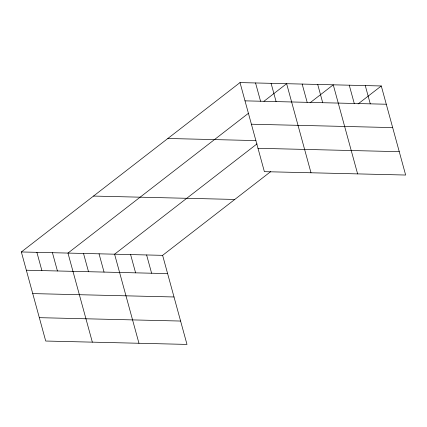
<?xml version="1.0" encoding="UTF-8"?>
<svg xmlns="http://www.w3.org/2000/svg" width="427" height="427" viewBox="0 0 427 427"><rect width="100%" height="100%" fill="white"/><g stroke="black" fill="none" stroke-linecap="round" stroke-linejoin="round"><path stroke-width="0.64" d="M270.686 171.633L162.618 255.341L186.989 344.413L45.716 341.034L21.35 251.962L240.011 82.587L381.284 85.966L405.65 175.038L264.382 171.659L240.011 82.587M248.493 113.246L67.968 253.078L92.339 342.15M263.955 101.268L286.629 83.703L311 172.775M257.049 143.846L114.591 254.193L138.956 343.265M310.055 102.784L333.252 84.818L357.618 173.89M358.088 103.932L381.284 85.966M245.007 100.852L386.28 104.231M251.402 124.22L392.669 127.598M167.854 138.481L255.912 140.584M257.988 148.297L399.256 151.67M93.508 196.068L234.781 199.446M21.35 251.962L162.618 255.341M26.346 270.227L167.619 273.606M32.74 293.595L174.008 296.973M39.327 317.667L180.594 321.045M365.272 85.581L370.268 103.852M349.259 85.203L354.261 103.467M317.709 84.445L322.711 102.715M302.172 84.076L307.168 102.341M271.092 83.329L276.088 101.599M255.554 82.961L260.55 101.226M146.61 254.956L151.606 273.221M130.598 254.572L135.594 272.837M99.048 253.819L104.044 272.084M83.511 253.446L88.506 271.711M52.43 252.704L57.426 270.969M36.887 252.33L41.889 270.601"/></g></svg>
